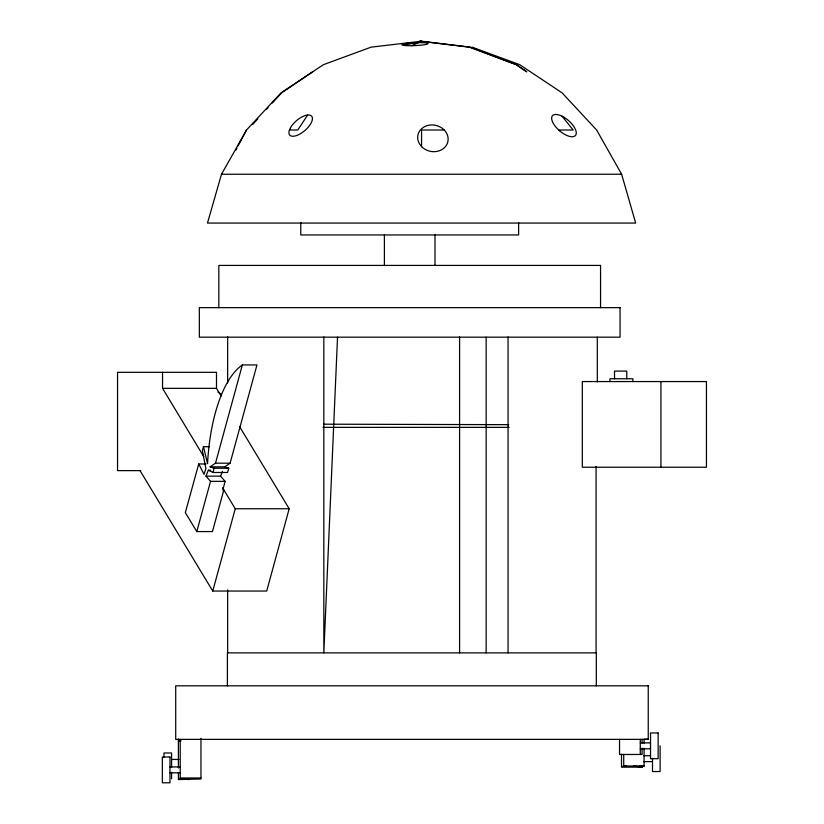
<?xml version="1.0" encoding="UTF-8"?>
<svg xmlns="http://www.w3.org/2000/svg" width="824" height="824" viewBox="0 0 824 824"><rect width="100%" height="100%" fill="white"/><g stroke="black" fill="none" stroke-linecap="round" stroke-linejoin="round"><path stroke-width="1.24" d="M337.531 337.171L323.832 652.876L323.832 336.913M206.041 463.964L198.728 463.964L185.328 512.621L196.802 531.573L212.448 531.573L223.84 489.889L222.81 489.889L225.148 481.34L220.564 476.148L205.959 476.148L208.359 470.236L210.8 470.236M209.533 446.711L203.446 446.711L202.374 450.635L205.897 468.568L204.043 474.336L198.728 463.964M196.802 531.573L210.532 481.34L205.959 476.148M212.953 472.482L214.116 468.248L228.732 468.248L227.568 472.482L212.953 472.482L208.359 470.236M215.497 463.181L242.359 364.929L256.975 364.929L230.112 463.181L224.705 466.848L210.089 466.848L215.497 463.181L230.112 463.181M239.619 426.657L289.183 508.758L266.698 591.045L212.747 591.045L235.242 508.758L222.583 487.798M421.569 41.2L419.715 41.2L469.309 47.153L516.195 64.674L526.773 71.832L516.37 64.674L470.308 47.153L421.569 41.2L371.109 47.153L323.42 64.674L281.108 92.803L246.51 130.007L221.502 174.235L207.473 223.067L635.664 223.067L621.636 174.235L596.628 130.007L562.03 92.803L519.717 64.674L472.028 47.153M220.564 476.148L222.49 471.421M235.685 150.421L236.89 148.155M238.085 145.879L246.51 130.007M307.589 115.092L297.783 130.007L289.471 130.007M252.731 124.424L257.84 118.841M266.337 109.54L268.047 107.686M272.291 103.031L281.654 92.803L312.646 71.832M411.67 45.701L418.417 42.642A13.05 1.421 -2.6 0 1 425.72 44.517A13.05 1.421 -2.6 0 1 404.368 45.474A13.05 1.421 -2.6 0 1 411.67 42.951L418.417 42.642M403.77 45.392L414.987 42.755M444.218 130.007L421.569 130.007L421.569 146.579M558.765 130.007L573.174 130.007L562.071 116.215M221.502 174.235L621.636 174.235M162.544 372.324L162.544 388.341L216.496 388.341L221.12 396.004M323.008 427.357L509.139 427.357M140.677 470.628L117.554 470.628L117.554 372.324L216.496 372.324L216.496 388.341M210.532 481.34L225.148 481.34M235.242 508.758L289.183 508.758M648.241 739.19L644.069 739.19L644.069 743.197M178.406 740.714L180.786 740.714M178.406 740.961L180.95 740.961M640.279 742.888L650.527 742.888M640.279 748.769L650.527 748.769M643.534 755.742L649.94 755.742M171.577 759.45L178.983 759.45M643.534 761.613L652.495 761.613M623.716 766.021L644.069 766.021M621.502 766.423L627.023 766.423L623.716 766.196L623.716 754.434M169.971 766.948L180.219 766.948M644.069 748.244L644.069 766.196L639.3 766.196L642.256 766.423L642.256 767.134L621.502 767.134L621.502 754.269M169.971 772.84L180.219 772.84M200.963 777.98L180.219 777.98L188.583 779.576M178.406 779.329L183.165 779.329L180.219 779.01L180.219 739.365M323.883 424.185L508.686 424.669M633.893 766.021L642.256 767.134M224.705 466.848L228.732 468.248M210.089 466.848L214.116 468.248M162.544 388.341L203.796 456.681M140.049 470.628L212.747 591.045M203.446 446.711L207.555 463.634A118.296 48.05 90 0 1 242.359 364.929M660.93 381.563L660.93 467.229M660.117 745.823L660.117 771.532L652.495 771.532L652.495 758.296M642.092 739.365L642.092 743.135M642.092 748.182L642.092 754.475L619.535 754.475L619.535 739.365M640.279 739.365L640.279 754.475M632.904 381.563L632.904 378.752L609.956 378.752L609.956 381.563M626.765 378.752L626.765 371.088L614.519 371.088L614.519 378.752M600.552 307.651L600.552 265.421L218.834 265.421L218.834 307.651M597.307 337.171L597.307 381.893M596.308 685.815L596.308 652.876L227.403 652.876L227.403 685.815M596.071 466.497L596.071 652.876M518.615 222.562L518.615 234.953L300.781 234.953L300.781 222.562M508.048 336.913L508.048 652.876M486.16 337.171L486.16 652.876M459.586 336.913L459.586 652.876M434.99 234.953L434.99 265.421M384.396 234.953L384.396 265.421M227.64 336.872L227.64 382.964M227.64 589.85L227.64 652.876M200.963 738.325L200.963 779.01L178.406 779.576L178.406 772.51M178.406 739.046L178.406 767.989M171.577 767.371L171.577 752.981L163.966 752.981L163.966 757.462M171.577 772.253L171.577 778.793M217.917 392.049A35.947 14.605 90 0 1 221.532 395.005M290.439 127.802L289.286 130.419A14.482 6.479 -40.7 0 0 303.809 131.418A14.482 6.479 -40.7 0 0 308.928 114.979L306.477 115.185A14.482 6.479 -40.7 0 0 290.439 127.802M620.06 307.651L199.336 307.651L199.336 337.171L620.06 337.171L620.06 307.651M706.446 381.563L582.321 381.563L582.321 467.229L706.446 467.229L706.446 381.563M648.241 685.815L175.708 685.815L175.708 739.365L648.241 739.365L648.241 685.815M658.139 732.948L650.527 732.948L650.527 758.698L658.139 758.698L658.139 732.948M169.971 756.999L162.349 756.999L162.349 782.8L169.971 782.8L169.971 756.999M559.517 130.738L556.694 127.998A15.172 6.788 40.7 0 1 558.013 114.721A15.172 6.788 40.7 0 1 576.254 132.417A15.172 6.788 40.7 0 1 559.517 130.738M421.589 146.62L419.334 143.613A15.337 13.266 13.1 0 1 432.363 124.939A15.337 13.266 13.1 0 1 446.938 144.313A15.337 13.266 13.1 0 1 421.589 146.62"/></g></svg>
